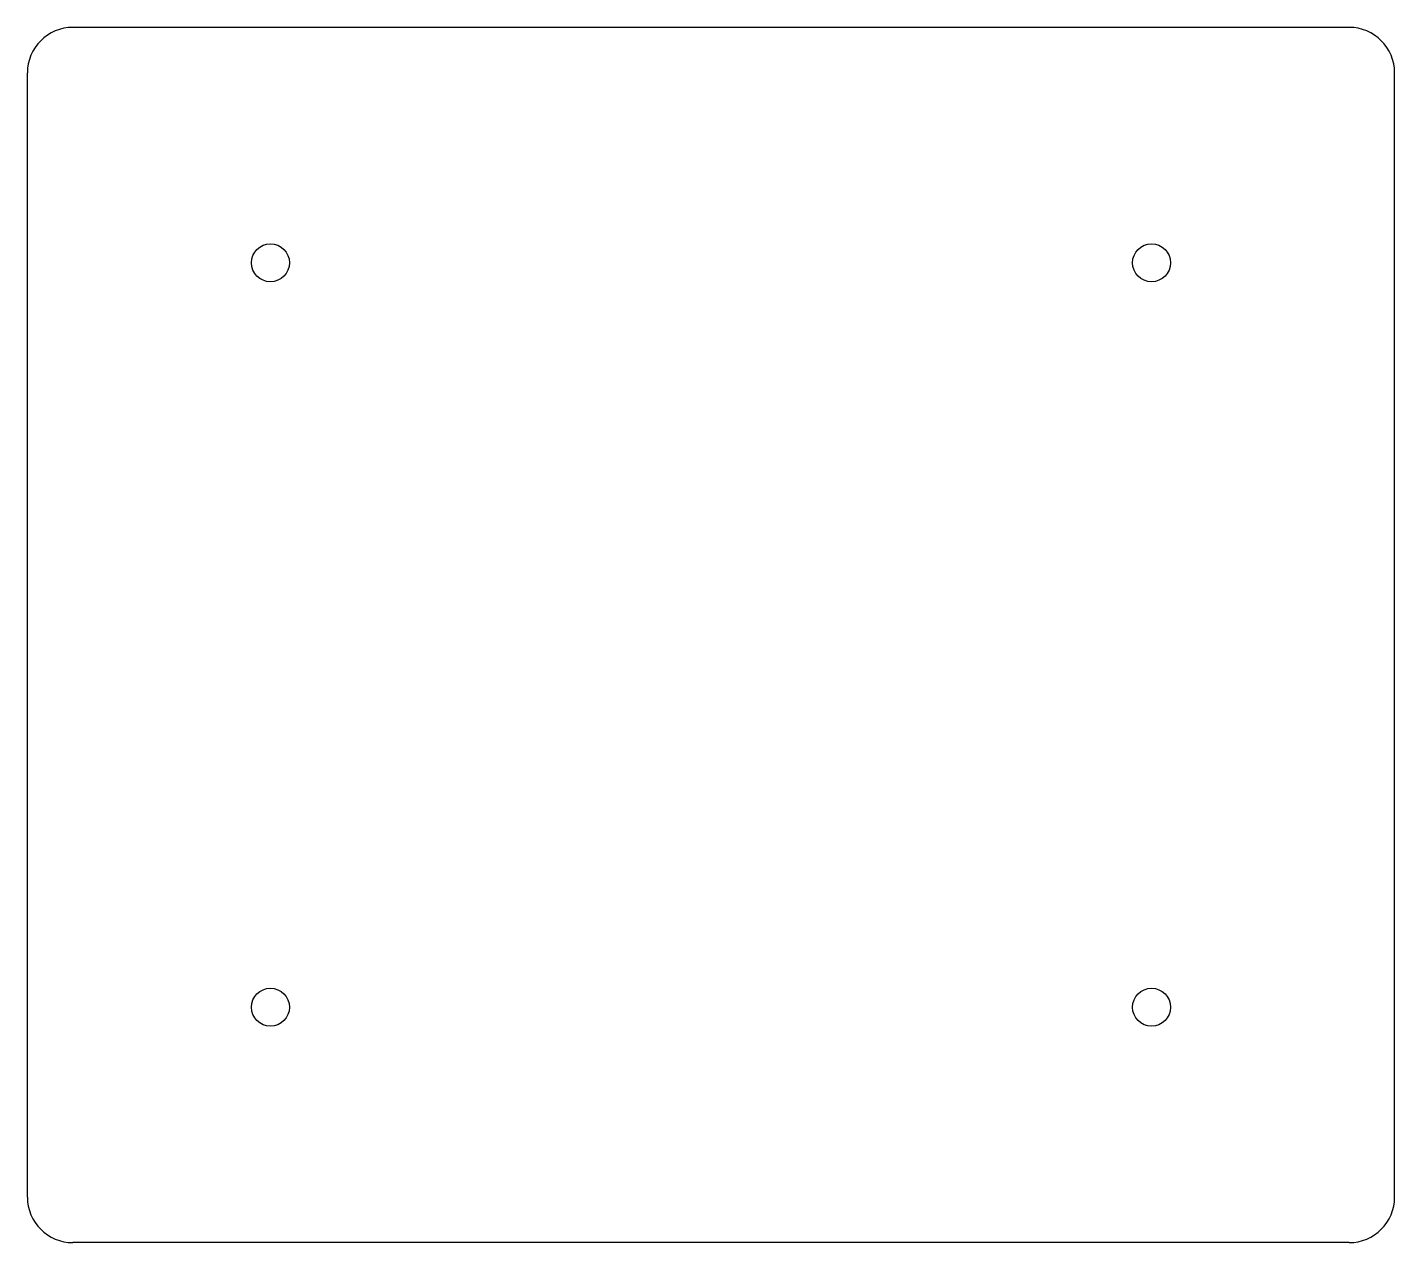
# Model space of a CAD drawing. Extents: x -45 to 45, y -40 to 40.
import ezdxf

# ---------------------------------------------------------------- set-up
doc = ezdxf.new("R2010")
doc.units = 0
doc.layers.add('MODELSKETCH_VISIBLE', color=7, linetype='CONTINUOUS')

msp = doc.modelspace()

# ---------------------------------------------------------------- linework, layer by layer
at = {"layer": 'MODELSKETCH_VISIBLE'}
for p, q in [((42, 40), (-42, 40)), ((-45, -37), (-45, 37)), ((45, -37), (45, 37)), ((42, -40), (-42, -40))]:
    msp.add_line(p, q, dxfattribs=at)
for centre in [(-29, 24.5), (29, 24.5), (-29, -24.5), (29, -24.5)]:
    msp.add_circle(centre, 1.25, dxfattribs=at)
for centre, start, end in [((-42, 37), 90, 180), ((42, 37), 0, 90), ((-42, -37), 180, 270), ((42, -37), 270, 0)]:
    msp.add_arc(centre, 3, start, end, dxfattribs=at)

doc.saveas('drawing.dxf')
